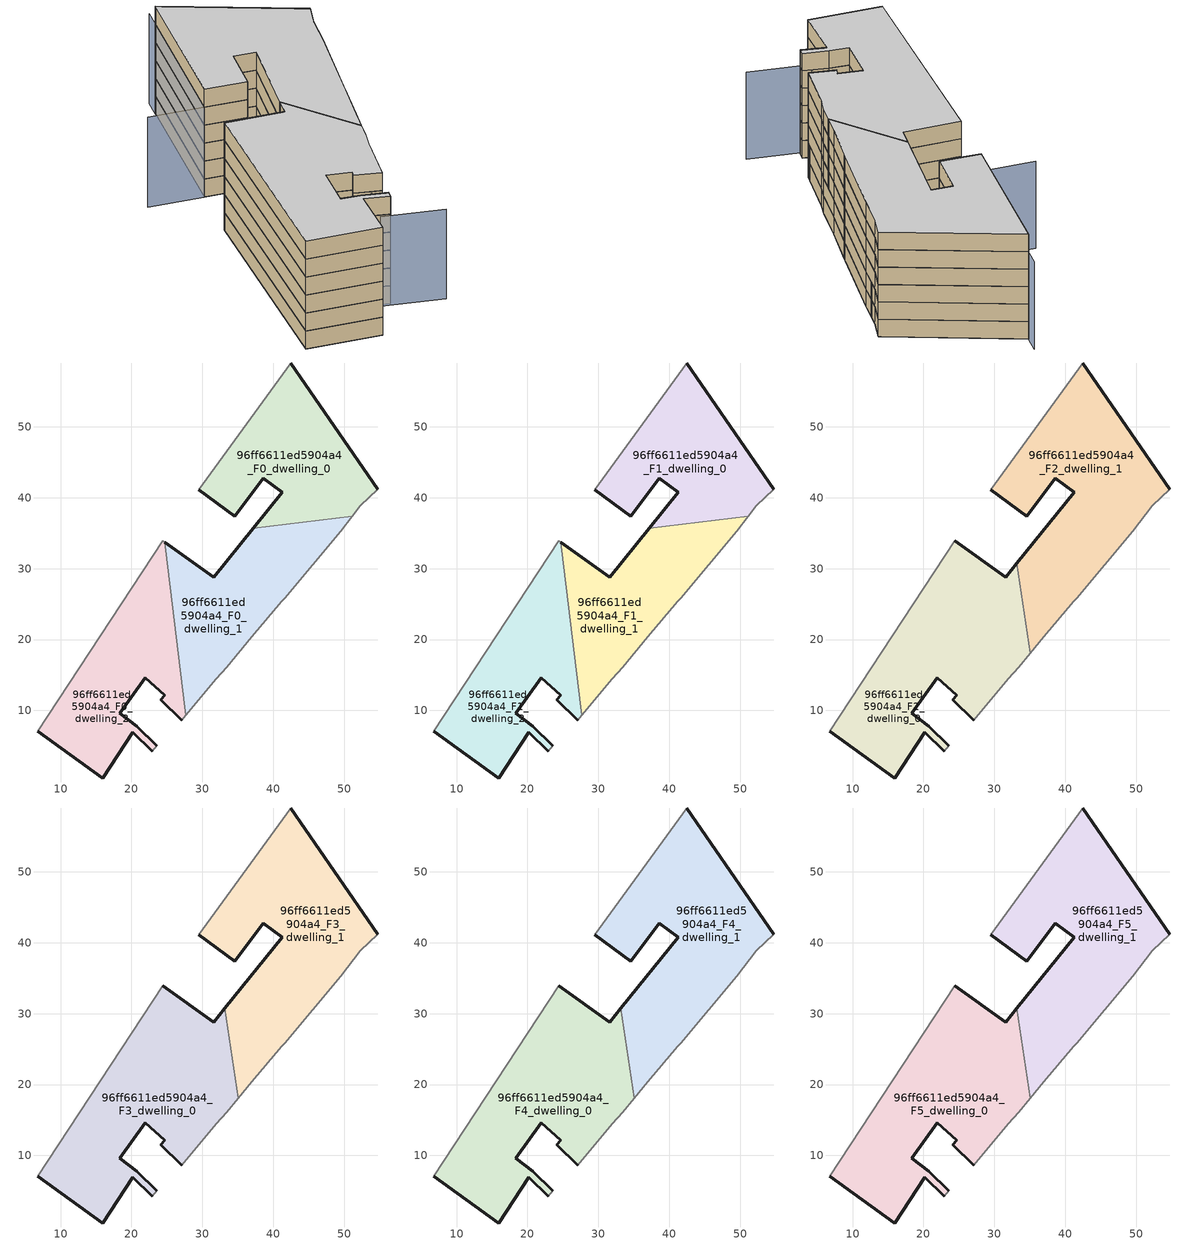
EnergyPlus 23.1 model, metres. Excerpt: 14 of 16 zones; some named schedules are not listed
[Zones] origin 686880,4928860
96ff6611ed5904a4_F0_dwelling_0
 floor ground (EU_floor_Construction): 51.15,37.42 52.27,38.86 54.72,41.23 42.49,59.01 29.5,41.11 34.61,37.37 38.62,42.78 41.31,40.78 37.21,35.72 z0
 wall outside (EU_wall_Construction): 42.49,59.01 54.72,41.23 / 37.21,35.72 41.31,40.78 38.62,42.78 34.61,37.37 29.5,41.11 z0:3
 wall adiabatic (EU_wall_Construction): 29.5,41.11 42.49,59.01 / 54.72,41.23 52.27,38.86 51.15,37.42 z0:3
 wall to 96ff6611ed5904a4_F0_dwelling_1 (EU_wall_Construction): 51.15,37.42 37.21,35.72 z0:3
96ff6611ed5904a4_F0_dwelling_1
 floor ground (EU_floor_Construction): 36.96,20.37 41.23,25.4 41.6,25.84 49.53,35.31 51.15,37.42 37.21,35.72 31.6,28.78 24.7,33.7 27.66,9.32 31.95,14.49 33.47,16.11 z0
 wall outside (EU_wall_Construction): 24.7,33.7 31.6,28.78 37.21,35.72 z0:3
 wall adiabatic (EU_wall_Construction): 51.15,37.42 49.53,35.31 41.6,25.84 41.23,25.4 36.96,20.37 33.47,16.11 31.95,14.49 27.66,9.32 z0:3
 wall to 96ff6611ed5904a4_F0_dwelling_2 (EU_wall_Construction): 27.66,9.32 24.7,33.7 z0:3
96ff6611ed5904a4_F0_dwelling_2
 floor ground (EU_floor_Construction): 22.97,4.23 23.6,5.02 20.75,7.77 18.39,9.57 21.93,14.64 24.72,12.13 24.13,11.53 27.11,8.65 27.66,9.32 24.7,33.7 24.4,33.91 6.82,7.07 15.98,0.47 20.21,6.95 z0
 wall outside (EU_wall_Construction): 22.97,4.23 20.21,6.95 15.98,0.47 6.82,7.07 / 27.11,8.65 24.13,11.53 24.72,12.13 21.93,14.64 18.39,9.57 20.75,7.77 23.6,5.02 z0:3
 wall adiabatic (EU_wall_Construction): 23.6,5.02 22.97,4.23 / 6.82,7.07 24.4,33.91 24.7,33.7 / 27.66,9.32 27.11,8.65 z0:3
96ff6611ed5904a4_F1_dwelling_0
 floor to 96ff6611ed5904a4_F0_dwelling_0 (EU_floor_Construction): 51.15,37.42 52.27,38.86 54.72,41.23 42.49,59.01 29.5,41.11 34.61,37.37 38.62,42.78 41.31,40.78 37.21,35.72 z3
 wall outside (EU_wall_Construction): 42.49,59.01 54.72,41.23 / 37.21,35.72 41.31,40.78 38.62,42.78 34.61,37.37 29.5,41.11 z3:6
 wall adiabatic (EU_wall_Construction): 29.5,41.11 42.49,59.01 / 54.72,41.23 52.27,38.86 51.15,37.42 z3:6
 wall to 96ff6611ed5904a4_F1_dwelling_1 (EU_wall_Construction): 51.15,37.42 37.21,35.72 z3:6
96ff6611ed5904a4_F1_dwelling_1
 floor to 96ff6611ed5904a4_F0_dwelling_1 (EU_floor_Construction): 36.96,20.37 41.23,25.4 41.6,25.84 49.53,35.31 51.15,37.42 37.21,35.72 31.6,28.78 24.7,33.7 27.66,9.32 31.95,14.49 33.47,16.11 z3
 wall outside (EU_wall_Construction): 24.7,33.7 31.6,28.78 37.21,35.72 z3:6
 wall adiabatic (EU_wall_Construction): 51.15,37.42 49.53,35.31 41.6,25.84 41.23,25.4 36.96,20.37 33.47,16.11 31.95,14.49 27.66,9.32 z3:6
 wall to 96ff6611ed5904a4_F1_dwelling_2 (EU_wall_Construction): 27.66,9.32 24.7,33.7 z3:6
96ff6611ed5904a4_F1_dwelling_2
 floor to 96ff6611ed5904a4_F0_dwelling_2 (EU_floor_Construction): 22.97,4.23 23.6,5.02 20.75,7.77 18.39,9.57 21.93,14.64 24.72,12.13 24.13,11.53 27.11,8.65 27.66,9.32 24.7,33.7 24.4,33.91 6.82,7.07 15.98,0.47 20.21,6.95 z3
 wall outside (EU_wall_Construction): 22.97,4.23 20.21,6.95 15.98,0.47 6.82,7.07 / 27.11,8.65 24.13,11.53 24.72,12.13 21.93,14.64 18.39,9.57 20.75,7.77 23.6,5.02 z3:6
 wall adiabatic (EU_wall_Construction): 23.6,5.02 22.97,4.23 / 6.82,7.07 24.4,33.91 24.7,33.7 / 27.66,9.32 27.11,8.65 z3:6
96ff6611ed5904a4_F2_dwelling_0
 floor to 96ff6611ed5904a4_F1_dwelling_1 (EU_floor_Construction): 31.95,14.49 33.47,16.11 35.07,18.07 33.19,30.75 31.6,28.78 24.7,33.7 27.66,9.32 z6
 floor to 96ff6611ed5904a4_F1_dwelling_2 (EU_floor_Construction): 22.97,4.23 23.6,5.02 20.75,7.77 18.39,9.57 21.93,14.64 24.72,12.13 24.13,11.53 27.11,8.65 27.66,9.32 24.7,33.7 24.4,33.91 6.82,7.07 15.98,0.47 20.21,6.95 z6
 wall outside (EU_wall_Construction): 27.11,8.65 24.13,11.53 24.72,12.13 21.93,14.64 18.39,9.57 20.75,7.77 23.6,5.02 / 22.97,4.23 20.21,6.95 15.98,0.47 6.82,7.07 / 24.4,33.91 31.6,28.78 33.19,30.75 z6:9
 wall adiabatic (EU_wall_Construction): 23.6,5.02 22.97,4.23 / 6.82,7.07 24.4,33.91 / 35.07,18.07 33.47,16.11 31.95,14.49 27.11,8.65 z6:9
 wall to 96ff6611ed5904a4_F2_dwelling_1 (EU_wall_Construction): 33.19,30.75 35.07,18.07 z6:9
96ff6611ed5904a4_F2_dwelling_1
 floor to 96ff6611ed5904a4_F1_dwelling_0 (EU_floor_Construction): 51.15,37.42 52.27,38.86 54.72,41.23 42.49,59.01 29.5,41.11 34.61,37.37 38.62,42.78 41.31,40.78 37.21,35.72 z6
 floor to 96ff6611ed5904a4_F1_dwelling_1 (EU_floor_Construction): 41.6,25.84 49.53,35.31 51.15,37.42 37.21,35.72 33.19,30.75 35.07,18.07 36.96,20.37 41.23,25.4 z6
 wall outside (EU_wall_Construction): 33.19,30.75 41.31,40.78 38.62,42.78 34.61,37.37 29.5,41.11 / 42.49,59.01 54.72,41.23 z6:9
 wall adiabatic (EU_wall_Construction): 29.5,41.11 42.49,59.01 / 54.72,41.23 52.27,38.86 49.53,35.31 41.6,25.84 41.23,25.4 36.96,20.37 35.07,18.07 z6:9
96ff6611ed5904a4_F3_dwelling_0
 floor to 96ff6611ed5904a4_F2_dwelling_0 (EU_floor_Construction): 27.11,8.65 31.95,14.49 33.47,16.11 35.07,18.07 33.19,30.75 31.6,28.78 24.4,33.91 6.82,7.07 15.98,0.47 20.21,6.95 22.97,4.23 23.6,5.02 20.75,7.77 18.39,9.57 21.93,14.64 24.72,12.13 24.13,11.53 z9
 wall outside (EU_wall_Construction): 27.11,8.65 24.13,11.53 24.72,12.13 21.93,14.64 18.39,9.57 20.75,7.77 23.6,5.02 / 22.97,4.23 20.21,6.95 15.98,0.47 6.82,7.07 / 24.4,33.91 31.6,28.78 33.19,30.75 z9:12
 wall adiabatic (EU_wall_Construction): 23.6,5.02 22.97,4.23 / 6.82,7.07 24.4,33.91 / 35.07,18.07 33.47,16.11 31.95,14.49 27.11,8.65 z9:12
 wall to 96ff6611ed5904a4_F3_dwelling_1 (EU_wall_Construction): 33.19,30.75 35.07,18.07 z9:12
96ff6611ed5904a4_F3_dwelling_1
 floor to 96ff6611ed5904a4_F2_dwelling_1 (EU_floor_Construction): 41.6,25.84 49.53,35.31 52.27,38.86 54.72,41.23 42.49,59.01 29.5,41.11 34.61,37.37 38.62,42.78 41.31,40.78 33.19,30.75 35.07,18.07 36.96,20.37 41.23,25.4 z9
 wall outside (EU_wall_Construction): 33.19,30.75 41.31,40.78 38.62,42.78 34.61,37.37 29.5,41.11 / 42.49,59.01 54.72,41.23 z9:12
 wall adiabatic (EU_wall_Construction): 29.5,41.11 42.49,59.01 / 54.72,41.23 52.27,38.86 49.53,35.31 41.6,25.84 41.23,25.4 36.96,20.37 35.07,18.07 z9:12
96ff6611ed5904a4_F4_dwelling_0
 floor to 96ff6611ed5904a4_F3_dwelling_0 (EU_floor_Construction): 27.11,8.65 31.95,14.49 33.47,16.11 35.07,18.07 33.19,30.75 31.6,28.78 24.4,33.91 6.82,7.07 15.98,0.47 20.21,6.95 22.97,4.23 23.6,5.02 20.75,7.77 18.39,9.57 21.93,14.64 24.72,12.13 24.13,11.53 z12
 wall outside (EU_wall_Construction): 27.11,8.65 24.13,11.53 24.72,12.13 21.93,14.64 18.39,9.57 20.75,7.77 23.6,5.02 / 22.97,4.23 20.21,6.95 15.98,0.47 6.82,7.07 / 24.4,33.91 31.6,28.78 33.19,30.75 z12:15
 wall adiabatic (EU_wall_Construction): 23.6,5.02 22.97,4.23 / 6.82,7.07 24.4,33.91 / 35.07,18.07 33.47,16.11 31.95,14.49 27.11,8.65 z12:15
 wall to 96ff6611ed5904a4_F4_dwelling_1 (EU_wall_Construction): 33.19,30.75 35.07,18.07 z12:15
96ff6611ed5904a4_F4_dwelling_1
 floor to 96ff6611ed5904a4_F3_dwelling_1 (EU_floor_Construction): 41.6,25.84 49.53,35.31 52.27,38.86 54.72,41.23 42.49,59.01 29.5,41.11 34.61,37.37 38.62,42.78 41.31,40.78 33.19,30.75 35.07,18.07 36.96,20.37 41.23,25.4 z12
 wall outside (EU_wall_Construction): 33.19,30.75 41.31,40.78 38.62,42.78 34.61,37.37 29.5,41.11 / 42.49,59.01 54.72,41.23 z12:15
 wall adiabatic (EU_wall_Construction): 29.5,41.11 42.49,59.01 / 54.72,41.23 52.27,38.86 49.53,35.31 41.6,25.84 41.23,25.4 36.96,20.37 35.07,18.07 z12:15
96ff6611ed5904a4_F5_dwelling_0
 floor to 96ff6611ed5904a4_F4_dwelling_0 (EU_floor_Construction): 27.11,8.65 31.95,14.49 33.47,16.11 35.07,18.07 33.19,30.75 31.6,28.78 24.4,33.91 6.82,7.07 15.98,0.47 20.21,6.95 22.97,4.23 23.6,5.02 20.75,7.77 18.39,9.57 21.93,14.64 24.72,12.13 24.13,11.53 z15
 wall outside (EU_wall_Construction): 27.11,8.65 24.13,11.53 24.72,12.13 21.93,14.64 18.39,9.57 20.75,7.77 23.6,5.02 / 22.97,4.23 20.21,6.95 15.98,0.47 6.82,7.07 / 24.4,33.91 31.6,28.78 33.19,30.75 z15:18
 wall adiabatic (EU_wall_Construction): 23.6,5.02 22.97,4.23 / 6.82,7.07 24.4,33.91 / 35.07,18.07 33.47,16.11 31.95,14.49 27.11,8.65 z15:18
 wall to 96ff6611ed5904a4_F5_dwelling_1 (EU_wall_Construction): 33.19,30.75 35.07,18.07 z15:18
 ceiling to 96ff6611ed5904a4_F6_dwelling_0 (EU_floor_Construction): 33.19,30.75 35.07,18.07 33.47,16.11 31.95,14.49 27.11,8.65 24.13,11.53 24.72,12.13 21.93,14.64 18.39,9.57 20.75,7.77 23.6,5.02 22.97,4.23 20.21,6.95 15.98,0.47 6.82,7.07 24.4,33.91 31.6,28.78 z18
96ff6611ed5904a4_F5_dwelling_1
 floor to 96ff6611ed5904a4_F4_dwelling_1 (EU_floor_Construction): 41.6,25.84 49.53,35.31 52.27,38.86 54.72,41.23 42.49,59.01 29.5,41.11 34.61,37.37 38.62,42.78 41.31,40.78 33.19,30.75 35.07,18.07 36.96,20.37 41.23,25.4 z15
 wall outside (EU_wall_Construction): 33.19,30.75 41.31,40.78 38.62,42.78 34.61,37.37 29.5,41.11 / 42.49,59.01 54.72,41.23 z15:18
 wall adiabatic (EU_wall_Construction): 29.5,41.11 42.49,59.01 / 54.72,41.23 52.27,38.86 49.53,35.31 41.6,25.84 41.23,25.4 36.96,20.37 35.07,18.07 z15:18
 ceiling to 96ff6611ed5904a4_F6_dwelling_1 (EU_floor_Construction): 42.49,59.01 54.72,41.23 52.27,38.86 49.53,35.31 41.6,25.84 41.23,25.4 36.96,20.37 35.07,18.07 33.19,30.75 41.31,40.78 38.62,42.78 34.61,37.37 29.5,41.11 z18
shading: 28.57,-1.27 21.68,4.94 / 21.68,4.94 54.55,41.39 / 44.07,61.2 29.5,41.11 / 29.5,41.11 22.82,45.96 z0:15
[Building]
EU S2 Campaign: North Axis=0; Terrain=City; Solar Distribution=FullExterior
[Site:Location]
Bologna: Latitude=44.5; Longitude=11.25; Time Zone=1; Elevation=37
[SizingPeriod:WeatherFileDays]
AnnualSizingPeriod: Begin Month=1; Begin Day of Month=1; End Month=12; End Day of Month=31; Day of Week for Start Day=Monday; Use Weather File Daylight Saving Period=No; Use Weather File Rain and Snow Indicators=No
[MATERIAL]
EU_InternalMass_Material: Roughness=MediumRough; Thickness=0.1; Conductivity=1; Density=1800; Specific Heat=900; Thermal Absorptance=0.9; Solar Absorptance=0.7; Visible Absorptance=0.7
[MATERIAL:NOMASS] Roughness=MediumRough; Thermal Absorptance=0.9; Solar Absorptance=0.7; Visible Absorptance=0.7
Name | Thermal Resistance
EU_wall_NoMass | 0.905828
EU_floor_NoMass | 0.67114
[CONSTRUCTION]
EU_wall_Construction: EU_wall_NoMass
EU_floor_Construction: EU_floor_NoMass
EU_InternalMass_Construction: EU_InternalMass_Material
[ZONE] Type=1; Multiplier=1; Ceiling Height=autocalculate; Floor Area=autocalculate; Part of Total Floor Area=Yes
Name | Volume
96ff6611ed5904a4_F0_dwelling_0 | 887.704
96ff6611ed5904a4_F1_dwelling_0 | 887.703
96ff6611ed5904a4_F2_dwelling_0 | 1317.86
96ff6611ed5904a4_F3_dwelling_0; 96ff6611ed5904a4_F4_dwelling_0; 96ff6611ed5904a4_F5_dwelling_0 | 1317.87
96ff6611ed5904a4_F0_dwelling_1; 96ff6611ed5904a4_F1_dwelling_1 | 887.719
96ff6611ed5904a4_F2_dwelling_1 | 1345.23
96ff6611ed5904a4_F3_dwelling_1; 96ff6611ed5904a4_F4_dwelling_1; 96ff6611ed5904a4_F5_dwelling_1 | 1345.24
96ff6611ed5904a4_F0_dwelling_2; 96ff6611ed5904a4_F1_dwelling_2 | 887.67
[INTERNALMASS] Construction=EU_InternalMass_Construction
Name | Zone or ZoneList | Surface Area
96ff6611ed5904a4_F0_dwelling_0_EU_InternalMass | 96ff6611ed5904a4_F0_dwelling_0 | 295.901
96ff6611ed5904a4_F0_dwelling_1_EU_InternalMass | 96ff6611ed5904a4_F0_dwelling_1 | 295.906
96ff6611ed5904a4_F0_dwelling_2_EU_InternalMass | 96ff6611ed5904a4_F0_dwelling_2 | 295.898
96ff6611ed5904a4_F1_dwelling_0_EU_InternalMass | 96ff6611ed5904a4_F1_dwelling_0 | 295.901
96ff6611ed5904a4_F1_dwelling_1_EU_InternalMass | 96ff6611ed5904a4_F1_dwelling_1 | 295.906
96ff6611ed5904a4_F1_dwelling_2_EU_InternalMass | 96ff6611ed5904a4_F1_dwelling_2 | 295.898
96ff6611ed5904a4_F2_dwelling_0_EU_InternalMass | 96ff6611ed5904a4_F2_dwelling_0 | 439.29
96ff6611ed5904a4_F2_dwelling_1_EU_InternalMass | 96ff6611ed5904a4_F2_dwelling_1 | 448.412
96ff6611ed5904a4_F3_dwelling_0_EU_InternalMass | 96ff6611ed5904a4_F3_dwelling_0 | 439.29
96ff6611ed5904a4_F3_dwelling_1_EU_InternalMass | 96ff6611ed5904a4_F3_dwelling_1 | 448.412
96ff6611ed5904a4_F4_dwelling_0_EU_InternalMass | 96ff6611ed5904a4_F4_dwelling_0 | 439.29
96ff6611ed5904a4_F4_dwelling_1_EU_InternalMass | 96ff6611ed5904a4_F4_dwelling_1 | 448.412
96ff6611ed5904a4_F5_dwelling_0_EU_InternalMass | 96ff6611ed5904a4_F5_dwelling_0 | 439.29
96ff6611ed5904a4_F5_dwelling_1_EU_InternalMass | 96ff6611ed5904a4_F5_dwelling_1 | 448.412
[OTHEREQUIPMENT] Fuel Type=Electricity; Design Level Calculation Method=Watts/Area; Power per Zone Floor Area=1; Fraction Latent=0; Fraction Radiant=0; Fraction Lost=0; Carbon Dioxide Generation Rate=0; EndUse Subcategory=EU_Step8_InternalGains
Name | Zone or ZoneList or Space or SpaceList | Schedule
EU_Step8_InternalGain_96ff6611ed5904a4_F0_dwelling_0_f000 | 96ff6611ed5904a4_F0_dwelling_0 | EU_Step8_GainSchedule_96ff6611ed5904a4_F0_dwelling_0_f000
EU_Step8_InternalGain_96ff6611ed5904a4_F0_dwelling_1_f000 | 96ff6611ed5904a4_F0_dwelling_1 | EU_Step8_GainSchedule_96ff6611ed5904a4_F0_dwelling_1_f000
EU_Step8_InternalGain_96ff6611ed5904a4_F0_dwelling_2_f000 | 96ff6611ed5904a4_F0_dwelling_2 | EU_Step8_GainSchedule_96ff6611ed5904a4_F0_dwelling_2_f000
EU_Step8_InternalGain_96ff6611ed5904a4_F1_dwelling_0_f000 | 96ff6611ed5904a4_F1_dwelling_0 | EU_Step8_GainSchedule_96ff6611ed5904a4_F1_dwelling_0_f000
EU_Step8_InternalGain_96ff6611ed5904a4_F1_dwelling_1_f000 | 96ff6611ed5904a4_F1_dwelling_1 | EU_Step8_GainSchedule_96ff6611ed5904a4_F1_dwelling_1_f000
EU_Step8_InternalGain_96ff6611ed5904a4_F1_dwelling_2_f000 | 96ff6611ed5904a4_F1_dwelling_2 | EU_Step8_GainSchedule_96ff6611ed5904a4_F1_dwelling_2_f000
EU_Step8_InternalGain_96ff6611ed5904a4_F2_dwelling_0_f000 | 96ff6611ed5904a4_F2_dwelling_0 | EU_Step8_GainSchedule_96ff6611ed5904a4_F2_dwelling_0_f000
EU_Step8_InternalGain_96ff6611ed5904a4_F2_dwelling_1_f000 | 96ff6611ed5904a4_F2_dwelling_1 | EU_Step8_GainSchedule_96ff6611ed5904a4_F2_dwelling_1_f000
EU_Step8_InternalGain_96ff6611ed5904a4_F3_dwelling_0_f000 | 96ff6611ed5904a4_F3_dwelling_0 | EU_Step8_GainSchedule_96ff6611ed5904a4_F3_dwelling_0_f000
EU_Step8_InternalGain_96ff6611ed5904a4_F3_dwelling_1_f000 | 96ff6611ed5904a4_F3_dwelling_1 | EU_Step8_GainSchedule_96ff6611ed5904a4_F3_dwelling_1_f000
EU_Step8_InternalGain_96ff6611ed5904a4_F4_dwelling_0_f000 | 96ff6611ed5904a4_F4_dwelling_0 | EU_Step8_GainSchedule_96ff6611ed5904a4_F4_dwelling_0_f000
EU_Step8_InternalGain_96ff6611ed5904a4_F4_dwelling_1_f000 | 96ff6611ed5904a4_F4_dwelling_1 | EU_Step8_GainSchedule_96ff6611ed5904a4_F4_dwelling_1_f000
EU_Step8_InternalGain_96ff6611ed5904a4_F5_dwelling_0_f000 | 96ff6611ed5904a4_F5_dwelling_0 | EU_Step8_GainSchedule_96ff6611ed5904a4_F5_dwelling_0_f000
EU_Step8_InternalGain_96ff6611ed5904a4_F5_dwelling_1_f000 | 96ff6611ed5904a4_F5_dwelling_1 | EU_Step8_GainSchedule_96ff6611ed5904a4_F5_dwelling_1_f000
[ZONEVENTILATION:DESIGNFLOWRATE] Schedule=EU_AlwaysOn; Design Flow Rate Calculation Method=AirChanges/Hour; Air Changes per Hour=0.73129; Ventilation Type=Natural; Fan Pressure Rise=0; Fan Total Efficiency=1; Constant Term Coefficient=1; Temperature Term Coefficient=0; Velocity Term Coefficient=0; Velocity Squared Term Coefficient=0; Minimum Indoor Temperature=-100; Maximum Indoor Temperature=100; Delta Temperature=-100; Minimum Outdoor Temperature=-100; Maximum Outdoor Temperature=100; Maximum Wind Speed=40
Name | Zone or ZoneList or Space or SpaceList
EU_ConstantAir_96ff6611ed5904a4_F0_dwelling_0 | 96ff6611ed5904a4_F0_dwelling_0
EU_ConstantAir_96ff6611ed5904a4_F0_dwelling_1 | 96ff6611ed5904a4_F0_dwelling_1
EU_ConstantAir_96ff6611ed5904a4_F0_dwelling_2 | 96ff6611ed5904a4_F0_dwelling_2
EU_ConstantAir_96ff6611ed5904a4_F1_dwelling_0 | 96ff6611ed5904a4_F1_dwelling_0
EU_ConstantAir_96ff6611ed5904a4_F1_dwelling_1 | 96ff6611ed5904a4_F1_dwelling_1
EU_ConstantAir_96ff6611ed5904a4_F1_dwelling_2 | 96ff6611ed5904a4_F1_dwelling_2
EU_ConstantAir_96ff6611ed5904a4_F2_dwelling_0 | 96ff6611ed5904a4_F2_dwelling_0
EU_ConstantAir_96ff6611ed5904a4_F2_dwelling_1 | 96ff6611ed5904a4_F2_dwelling_1
EU_ConstantAir_96ff6611ed5904a4_F3_dwelling_0 | 96ff6611ed5904a4_F3_dwelling_0
EU_ConstantAir_96ff6611ed5904a4_F3_dwelling_1 | 96ff6611ed5904a4_F3_dwelling_1
EU_ConstantAir_96ff6611ed5904a4_F4_dwelling_0 | 96ff6611ed5904a4_F4_dwelling_0
EU_ConstantAir_96ff6611ed5904a4_F4_dwelling_1 | 96ff6611ed5904a4_F4_dwelling_1
EU_ConstantAir_96ff6611ed5904a4_F5_dwelling_0 | 96ff6611ed5904a4_F5_dwelling_0
EU_ConstantAir_96ff6611ed5904a4_F5_dwelling_1 | 96ff6611ed5904a4_F5_dwelling_1
[HVACTEMPLATE:THERMOSTAT] Constant Heating Setpoint=20; Constant Cooling Setpoint=50
EU_HeatOnly_96ff6611ed5904a4_F0_dwelling_0; EU_HeatOnly_96ff6611ed5904a4_F0_dwelling_1; EU_HeatOnly_96ff6611ed5904a4_F0_dwelling_2; EU_HeatOnly_96ff6611ed5904a4_F1_dwelling_0; EU_HeatOnly_96ff6611ed5904a4_F1_dwelling_1; EU_HeatOnly_96ff6611ed5904a4_F1_dwelling_2; EU_HeatOnly_96ff6611ed5904a4_F2_dwelling_0; EU_HeatOnly_96ff6611ed5904a4_F2_dwelling_1; EU_HeatOnly_96ff6611ed5904a4_F3_dwelling_0; EU_HeatOnly_96ff6611ed5904a4_F3_dwelling_1; EU_HeatOnly_96ff6611ed5904a4_F4_dwelling_0; EU_HeatOnly_96ff6611ed5904a4_F4_dwelling_1; EU_HeatOnly_96ff6611ed5904a4_F5_dwelling_0; EU_HeatOnly_96ff6611ed5904a4_F5_dwelling_1; EU_HeatOnly_96ff6611ed5904a4_F6_dwelling_0; EU_HeatOnly_96ff6611ed5904a4_F6_dwelling_1
[HVACTEMPLATE:ZONE:IDEALLOADSAIRSYSTEM]
96ff6611ed5904a4_F0_dwelling_0: Template Thermostat=EU_HeatOnly_96ff6611ed5904a4_F0_dwelling_0; System Availability Schedule=EU_AlwaysOn; Maximum Heating Supply Air Temperature=50; Minimum Cooling Supply Air Temperature=13; Maximum Heating Supply Air Humidity Ratio=0.0156; Minimum Cooling Supply Air Humidity Ratio=0.0077; Heating Limit=NoLimit; Cooling Limit=NoLimit; Heating Availability Schedule=EU_AlwaysOn; Cooling Availability Schedule=EU_CoolingOff; Dehumidification Control Type=ConstantSensibleHeatRatio; Cooling Sensible Heat Ratio=0.7; Dehumidification Setpoint=60; Humidification Control Type=None; Humidification Setpoint=30; Outdoor Air Method=None; Outdoor Air Flow Rate per Person=0.00944; Outdoor Air Flow Rate per Zone Floor Area=0; Outdoor Air Flow Rate per Zone=0; Demand Controlled Ventilation Type=None; Outdoor Air Economizer Type=NoEconomizer; Heat Recovery Type=None; Sensible Heat Recovery Effectiveness=0.7; Latent Heat Recovery Effectiveness=0.65
